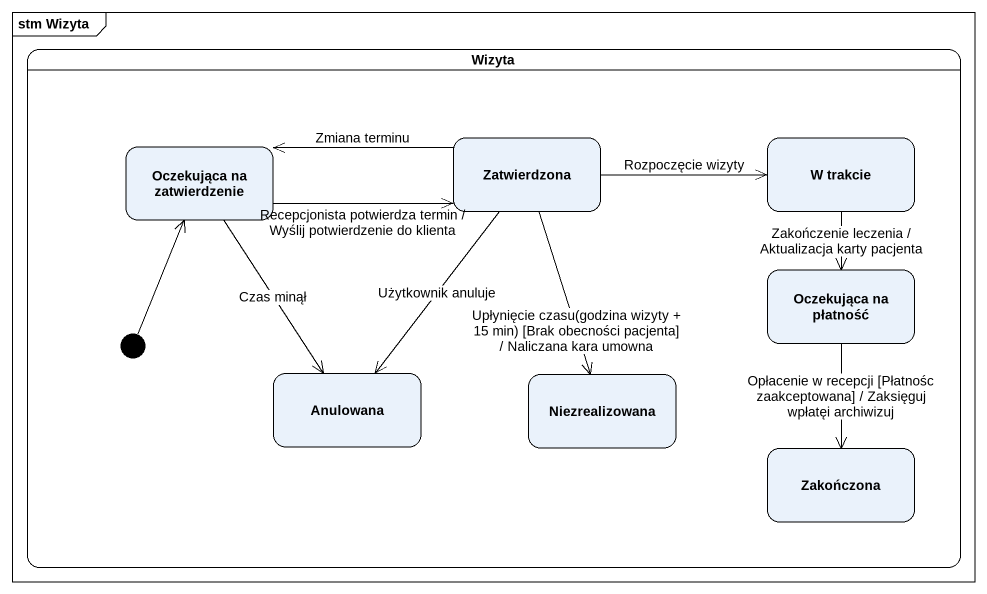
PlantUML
@startuml
mainframe stm Wizyta
hide empty description
state Wizyta {
  state "Oczekująca na zatwierdzenie" as Oczekująca_na_zatwierdzenie
  state Zatwierdzona
  state "W trakcie" as W_trakcie
  state "Oczekująca na płatność" as Oczekująca_na_płatność
  state Anulowana
  state Niezrealizowana
  state Zakończona
  [*] -up-> Oczekująca_na_zatwierdzenie
}
Oczekująca_na_zatwierdzenie -right-> Zatwierdzona : Recepcjonista potwierdza termin / Wyślij potwierdzenie do klienta
Oczekująca_na_zatwierdzenie --> Anulowana : Czas minął
Zatwierdzona -left-> Oczekująca_na_zatwierdzenie : Zmiana terminu
Zatwierdzona -right-> W_trakcie : Rozpoczęcie wizyty
Zatwierdzona --> Anulowana : Użytkownik anuluje
Zatwierdzona --> Niezrealizowana : Upłynięcie czasu(godzina wizyty + 15 min) [Brak obecności pacjenta] / Naliczana kara umowna
W_trakcie --> Oczekująca_na_płatność : Zakończenie leczenia / Aktualizacja karty pacjenta
Oczekująca_na_płatność --> Zakończona : Opłacenie w recepcji [Płatnośc zaakceptowana] / Zaksięguj wpłatęi archiwizuj
@enduml
